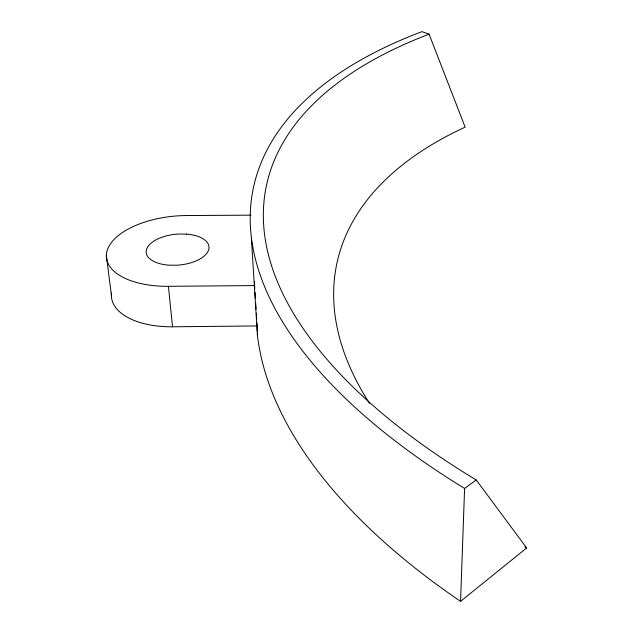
<?xml version="1.0" encoding="UTF-8"?>
<svg xmlns="http://www.w3.org/2000/svg" width="633" height="633" viewBox="0 0 633 633"><rect width="100%" height="100%" fill="white"/><g stroke="black" fill="none" stroke-linecap="round" stroke-linejoin="round"><path stroke-width="0.95" d="M429.079 34.166A701.601 314.387 11.4 0 0 476.238 479.972L526.648 547.956L460.563 601.35L464.59 488.447A719.143 323.154 11.5 0 1 421.934 31.65L429.079 34.166L465.144 127.138A585.129 291.354 12.5 0 0 369.498 403.348M464.59 488.447L476.238 479.972M111.511 293.047A69.772 36.049 -5.7 0 0 172.516 326.786L257.117 325.948L257.307 331.581M251.008 215.157L186.165 215.56A71.015 34.926 -5.3 0 0 106.906 251.459A71.015 34.926 -5.3 0 0 168.433 286.322L254.608 285.578L254.79 288.537M106.352 255.408L111.376 294.962M168.433 286.322L172.516 326.786M255.036 292.47L255.4 298.38M255.708 303.302L256.072 309.213M256.318 313.145L256.689 319.056M256.935 322.996L257.117 325.948M251.38 238.071L257.433 335.332A684.764 345.998 13.1 0 0 460.563 601.35M257.37 333.456L257.433 335.332M254.482 281.772L254.608 285.578M526.648 547.956A585.129 291.354 12.5 0 1 524.931 546.88M186.411 234.099L178.466 234.036A31.531 15.501 -5.3 0 0 146.555 249.355A31.531 15.501 -5.3 0 0 168.639 265.164L176.916 265.227A31.531 15.501 -5.3 0 0 208.653 249.845A31.531 15.501 -5.3 0 0 186.411 234.099"/></g></svg>
